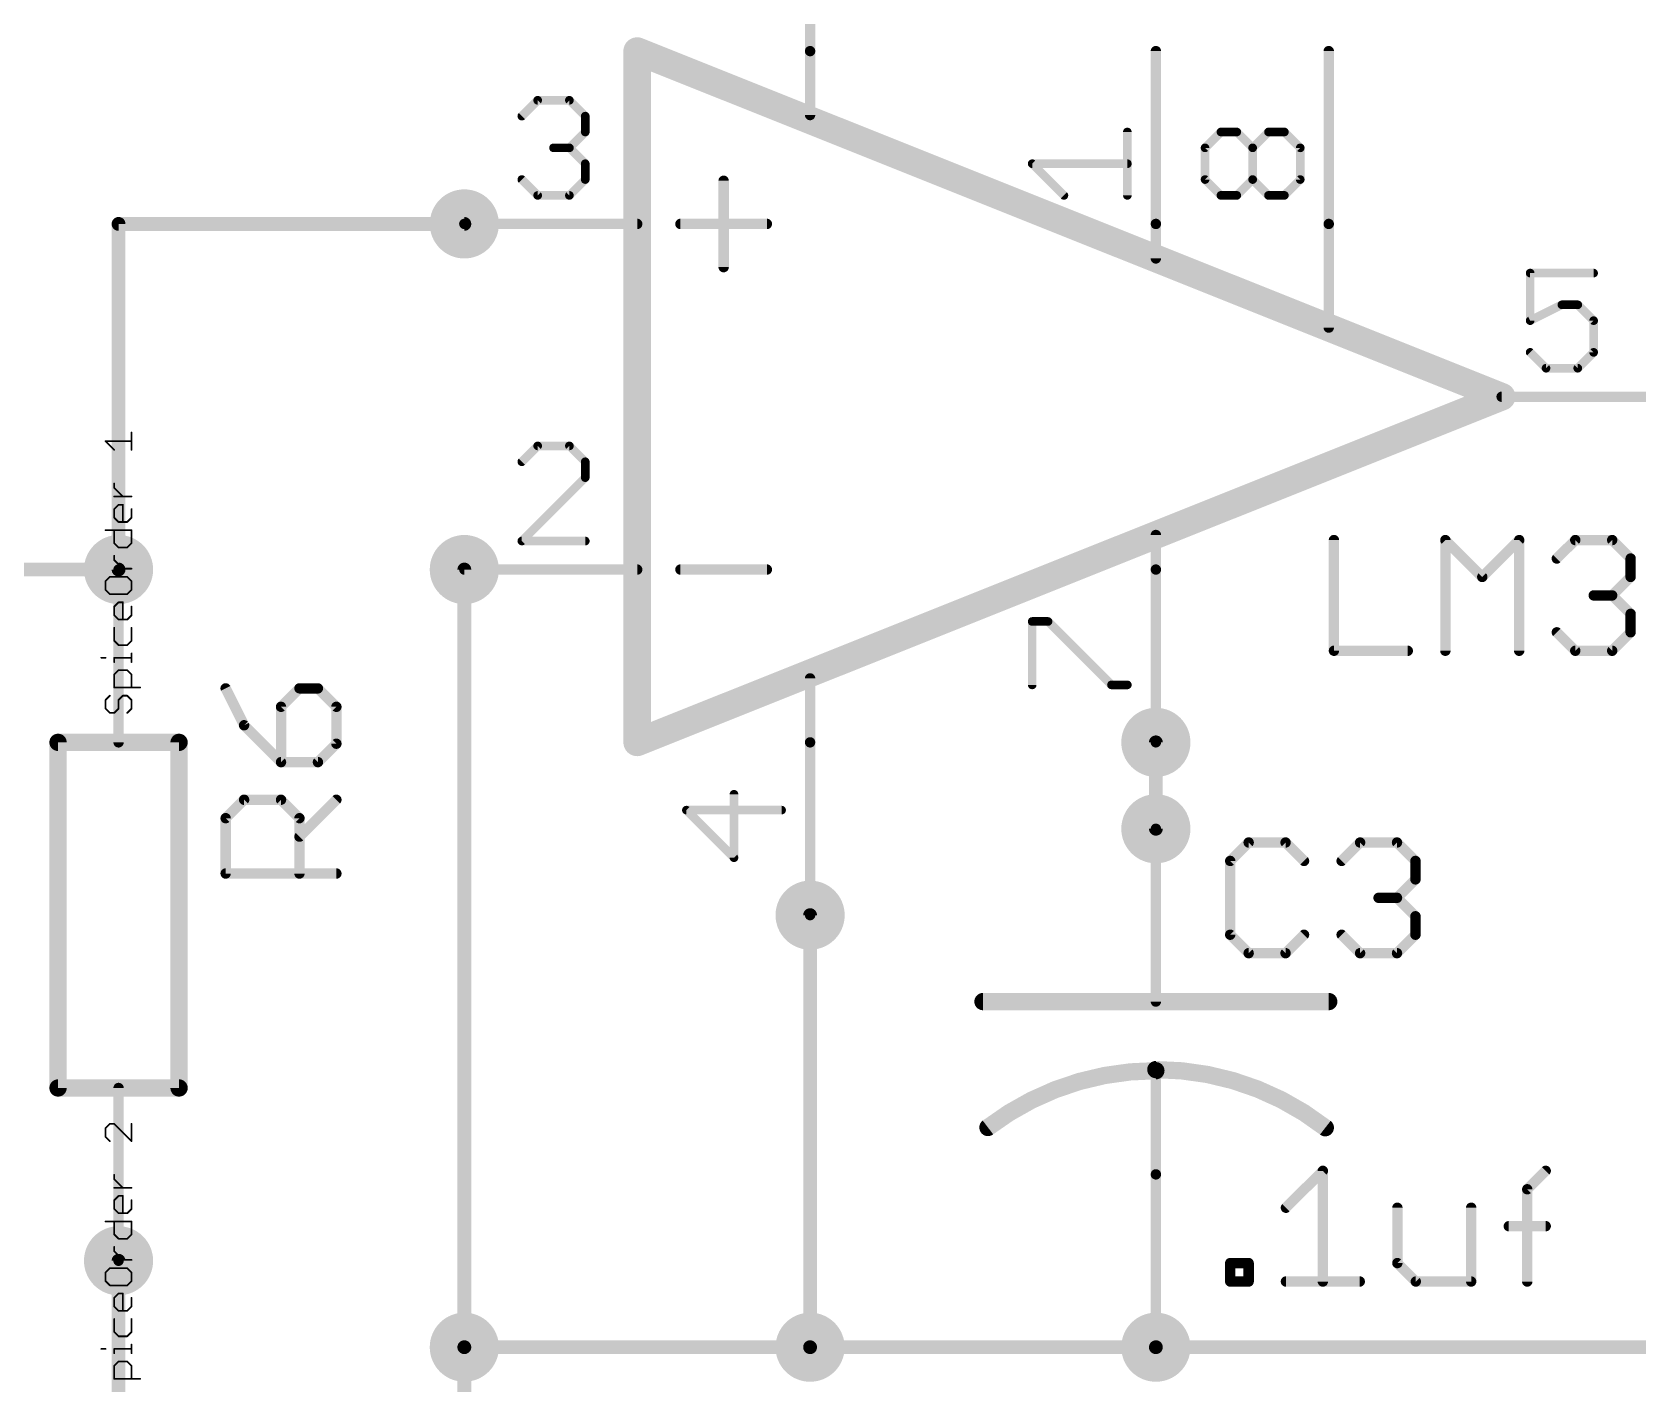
# Model space of a CAD drawing. Extents: x -22 to 205, y 41 to 107.
# Drawn here: x 151.13 to 174.72, y 51.53 to 71.4 of the extents above; entities that cross this region are included whole.
import ezdxf

# ---------------------------------------------------------------- set-up
doc = ezdxf.new("R2010")
doc.units = 0
for name, color, linetype in [('91', 94, 'CONTINUOUS'), ('94', 14, 'CONTINUOUS'), ('95', 251, 'CONTINUOUS'), ('96', 251, 'CONTINUOUS'), ('99', 214, 'CONTINUOUS')]:
    doc.layers.add(name, color=color, linetype=linetype)

msp = doc.modelspace()

# ---------------------------------------------------------------- linework, layer by layer
at = {"layer": '91'}
for points, const_width in [([(157.48, 68.326, 1), (157.48, 68.834, 1), (157.48, 68.326)], 0.508), ([(152.4508, 68.58, 1), (152.3492, 68.58)], 0.1016), ([(152.4, 68.6308, 1), (152.4, 68.5292)], 0.1016), ([(157.48, 68.5292, 1), (157.48, 68.6308)], 0.1016), ([(152.4, 63.246, 1), (152.4, 63.754, 1), (152.4, 63.246)], 0.508), ([(157.48, 63.246, 1), (157.48, 63.754, 1), (157.48, 63.246)], 0.508), ([(152.3492, 63.5, 1), (152.4508, 63.5)], 0.1016), ([(152.4, 63.4492, 1), (152.4, 63.5508)], 0.1016), ([(157.5308, 63.5, 1), (157.4292, 63.5)], 0.1016), ([(167.64, 60.706, 1), (167.64, 61.214, 1), (167.64, 60.706)], 0.508), ([(167.6908, 60.96, 1), (167.5892, 60.96)], 0.1016), ([(167.64, 59.436, 1), (167.64, 59.944, 1), (167.64, 59.436)], 0.508), ([(167.5892, 59.69, 1), (167.6908, 59.69)], 0.1016), ([(162.56, 58.166, 1), (162.56, 58.674, 1), (162.56, 58.166)], 0.508), ([(162.6108, 58.42, 1), (162.5092, 58.42)], 0.1016), ([(152.4, 53.086, 1), (152.4, 53.594, 1), (152.4, 53.086)], 0.508), ([(152.4508, 53.34, 1), (152.3492, 53.34)], 0.1016), ([(157.48, 51.816, 1), (157.48, 52.324, 1), (157.48, 51.816)], 0.508), ([(162.56, 51.816, 1), (162.56, 52.324, 1), (162.56, 51.816)], 0.508), ([(167.64, 51.816, 1), (167.64, 52.324, 1), (167.64, 51.816)], 0.508), ([(157.48, 52.1208, 1), (157.48, 52.0192)], 0.1016), ([(157.5308, 52.07, 1), (157.4292, 52.07)], 0.1016), ([(162.56, 52.1208, 1), (162.56, 52.0192)], 0.1016), ([(162.56, 52.0192, 1), (162.56, 52.1208)], 0.1016), ([(167.64, 52.1208, 1), (167.64, 52.0192)], 0.1016), ([(167.64, 52.0192, 1), (167.64, 52.1208)], 0.1016), ([(157.4292, 52.07, 1), (157.5308, 52.07)], 0.1016), ([(162.5092, 52.07, 1), (162.6108, 52.07)], 0.1016)]:
    msp.add_lwpolyline(points, format="xyb", dxfattribs=dict(at, const_width=const_width))
at = {"layer": '91', "const_width": 0.2032}
for points in [[(152.4, 63.5), (152.4, 68.58)], [(152.4, 68.58), (157.48, 68.58)], [(147.32, 63.5), (152.4, 63.5)], [(157.48, 63.5), (157.48, 52.07)], [(167.64, 59.69), (167.64, 60.96)], [(162.56, 58.42), (162.56, 52.07)], [(152.4, 53.34), (152.4, 41.91)], [(162.56, 52.07), (157.48, 52.07)], [(157.48, 52.07), (157.48, 41.91)], [(167.64, 52.07), (162.56, 52.07)], [(167.64, 52.07), (182.88, 52.07)]]:
    msp.add_lwpolyline(points, dxfattribs=at)
at = {"layer": '94'}
for points, const_width in [([(162.56, 73.66), (162.56, 71.12)], 0.1524), ([(160.02, 71.12), (160.02, 60.96)], 0.4064), ([(167.64, 68.072), (160.02, 71.12)], 0.4064), ([(162.56, 71.12), (162.56, 70.1802)], 0.1524), ([(167.64, 71.12), (167.64, 68.58)], 0.1524), ([(170.18, 71.12), (170.18, 68.58)], 0.1524), ([(161.29, 69.215), (161.29, 67.945)], 0.1524), ([(157.48, 68.58), (160.02, 68.58)], 0.1524), ([(160.655, 68.58), (161.925, 68.58)], 0.1524), ([(167.64, 68.58), (167.64, 68.072)], 0.1524), ([(170.18, 68.58), (170.18, 67.056)], 0.1524), ([(170.18, 67.056), (167.64, 68.072)], 0.4064), ([(172.72, 66.04), (170.18, 67.056)], 0.4064), ([(167.64, 64.008), (172.72, 66.04)], 0.4064), ([(175.26, 66.04), (172.72, 66.04)], 0.1524), ([(160.02, 60.96), (167.64, 64.008)], 0.4064), ([(167.64, 63.5), (167.64, 64.008)], 0.1524), ([(152.4, 63.5), (152.4, 60.96)], 0.1524), ([(157.48, 63.5), (160.02, 63.5)], 0.1524), ([(160.655, 63.5), (161.925, 63.5)], 0.1524), ([(167.64, 60.96), (167.64, 63.5)], 0.1524), ([(162.56, 61.8998), (162.56, 60.96)], 0.1524), ([(151.511, 60.96), (151.511, 55.88)], 0.254), ([(151.511, 60.96), (153.289, 60.96)], 0.254), ([(153.289, 55.88), (153.289, 60.96)], 0.254), ([(162.56, 58.42), (162.56, 60.96)], 0.1524), ([(167.64, 59.69), (167.64, 57.15)], 0.1524), ([(165.1, 57.15), (170.18, 57.15)], 0.254), ([(167.64, 56.134), (167.64, 54.61)], 0.1524), ([(151.511, 55.88), (153.289, 55.88)], 0.254), ([(152.4, 53.34), (152.4, 55.88)], 0.1524), ([(167.64, 52.07), (167.64, 54.61)], 0.1524)]:
    msp.add_lwpolyline(points, dxfattribs=dict(at, const_width=const_width))
for points, const_width in [([(160.1216, 71.12, 1), (159.9184, 71.12)], 0.2032), ([(160.0577, 71.2143, 1), (159.9823, 71.0257)], 0.2032), ([(162.5981, 71.12, 1), (162.5219, 71.12)], 0.0762), ([(162.5219, 71.12, 1), (162.5981, 71.12)], 0.0762), ([(167.6781, 71.12, 1), (167.6019, 71.12)], 0.0762), ([(170.2181, 71.12, 1), (170.1419, 71.12)], 0.0762), ([(162.5219, 70.1802, 1), (162.5981, 70.1802)], 0.0762), ([(161.3281, 69.215, 1), (161.2519, 69.215)], 0.0762), ([(157.48, 68.6181, 1), (157.48, 68.5419)], 0.0762), ([(160.02, 68.5419, 1), (160.02, 68.6181)], 0.0762), ([(160.655, 68.6181, 1), (160.655, 68.5419)], 0.0762), ([(161.925, 68.5419, 1), (161.925, 68.6181)], 0.0762), ([(167.6781, 68.58, 1), (167.6019, 68.58)], 0.0762), ([(170.2181, 68.58, 1), (170.1419, 68.58)], 0.0762), ([(167.6019, 68.58, 1), (167.6781, 68.58)], 0.0762), ([(170.1419, 68.58, 1), (170.2181, 68.58)], 0.0762), ([(167.6777, 68.1663, 1), (167.6023, 67.9777)], 0.2032), ([(167.6023, 67.9777, 1), (167.6777, 68.1663)], 0.2032), ([(161.2519, 67.945, 1), (161.3281, 67.945)], 0.0762), ([(167.6019, 68.072, 1), (167.6781, 68.072)], 0.0762), ([(170.2177, 67.1503, 1), (170.1423, 66.9617)], 0.2032), ([(170.1423, 66.9617, 1), (170.2177, 67.1503)], 0.2032), ([(170.1419, 67.056, 1), (170.2181, 67.056)], 0.0762), ([(172.7577, 65.9457, 1), (172.6823, 66.1343)], 0.2032), ([(172.6823, 65.9457, 1), (172.7577, 66.1343)], 0.2032), ([(172.72, 66.0781, 1), (172.72, 66.0019)], 0.0762), ([(167.6023, 64.1023, 1), (167.6777, 63.9137)], 0.2032), ([(167.6777, 63.9137, 1), (167.6023, 64.1023)], 0.2032), ([(167.6781, 64.008, 1), (167.6019, 64.008)], 0.0762), ([(152.4381, 63.5, 1), (152.3619, 63.5)], 0.0762), ([(157.48, 63.5381, 1), (157.48, 63.4619)], 0.0762), ([(160.02, 63.4619, 1), (160.02, 63.5381)], 0.0762), ([(160.655, 63.5381, 1), (160.655, 63.4619)], 0.0762), ([(161.925, 63.4619, 1), (161.925, 63.5381)], 0.0762), ([(167.6781, 63.5, 1), (167.6019, 63.5)], 0.0762), ([(167.6019, 63.5, 1), (167.6781, 63.5)], 0.0762), ([(162.5981, 61.8998, 1), (162.5219, 61.8998)], 0.0762), ([(159.9823, 61.0543, 1), (160.0577, 60.8657)], 0.2032), ([(151.5745, 60.96, 1), (151.4475, 60.96)], 0.127), ([(151.511, 61.0235, 1), (151.511, 60.8965)], 0.127), ([(152.3619, 60.96, 1), (152.4381, 60.96)], 0.0762), ([(153.3525, 60.96, 1), (153.2255, 60.96)], 0.127), ([(153.289, 60.8965, 1), (153.289, 61.0235)], 0.127), ([(159.9184, 60.96, 1), (160.1216, 60.96)], 0.2032), ([(162.5981, 60.96, 1), (162.5219, 60.96)], 0.0762), ([(162.5219, 60.96, 1), (162.5981, 60.96)], 0.0762), ([(167.6019, 60.96, 1), (167.6781, 60.96)], 0.0762), ([(167.6781, 59.69, 1), (167.6019, 59.69)], 0.0762), ([(162.5219, 58.42, 1), (162.5981, 58.42)], 0.0762), ([(165.1, 57.2135, 1), (165.1, 57.0865)], 0.127), ([(167.6019, 57.15, 1), (167.6781, 57.15)], 0.0762), ([(170.18, 57.0865, 1), (170.18, 57.2135)], 0.127), ([(167.64, 56.1339, 0.1645), (165.1732, 55.2996)], 0.254), ([(170.1292, 55.2958, 0.1668), (167.64, 56.15)], 0.254), ([(167.64, 56.2135, 1), (167.64, 56.0865)], 0.127), ([(167.6781, 56.134, 1), (167.6019, 56.134)], 0.0762), ([(167.64, 56.0704, 1), (167.64, 56.1974)], 0.127), ([(151.511, 55.9435, 1), (151.511, 55.8165)], 0.127), ([(151.4475, 55.88, 1), (151.5745, 55.88)], 0.127), ([(152.4381, 55.88, 1), (152.3619, 55.88)], 0.0762), ([(153.2255, 55.88, 1), (153.3525, 55.88)], 0.127), ([(153.289, 55.8165, 1), (153.289, 55.9435)], 0.127), ([(165.1347, 55.3501, 1), (165.2117, 55.2491)], 0.127), ([(170.0902, 55.2457, 1), (170.1682, 55.3459)], 0.127), ([(167.6781, 54.61, 1), (167.6019, 54.61)], 0.0762), ([(167.6019, 54.61, 1), (167.6781, 54.61)], 0.0762), ([(152.3619, 53.34, 1), (152.4381, 53.34)], 0.0762), ([(167.6019, 52.07, 1), (167.6781, 52.07)], 0.0762)]:
    msp.add_lwpolyline(points, format="xyb", dxfattribs=dict(at, const_width=const_width))
at = {"layer": '95'}
for points, const_width in [([(158.3246, 70.1643), (158.5577, 70.3973)], 0.127), ([(158.5577, 70.3973), (159.0237, 70.3973)], 0.127), ([(159.0237, 70.3973), (159.2568, 70.1643)], 0.127), ([(159.2568, 70.1643), (159.2568, 69.9312)], 0.127), ([(159.2568, 69.9312), (159.0237, 69.6982)], 0.127), ([(167.2209, 68.9991), (167.2209, 69.9312)], 0.127), ([(168.3627, 69.6982), (168.5957, 69.9312)], 0.127), ([(168.5957, 69.9312), (168.8288, 69.9312)], 0.127), ([(168.8288, 69.9312), (169.0618, 69.6982)], 0.127), ([(169.0618, 69.6982), (169.2948, 69.9312)], 0.127), ([(169.2948, 69.9312), (169.5279, 69.9312)], 0.127), ([(169.5279, 69.9312), (169.7609, 69.6982)], 0.127), ([(159.0237, 69.6982), (158.7907, 69.6982)], 0.127), ([(159.0237, 69.6982), (159.2568, 69.4652)], 0.127), ([(168.3627, 69.2321), (168.3627, 69.6982)], 0.127), ([(169.0618, 69.2321), (169.0618, 69.6982)], 0.127), ([(169.7609, 69.6982), (169.7609, 69.2321)], 0.127), ([(159.2568, 69.4652), (159.2568, 69.2321)], 0.127), ([(166.2888, 68.9991), (165.8227, 69.4652)], 0.127), ([(165.8227, 69.4652), (167.2209, 69.4652)], 0.127), ([(158.5577, 68.9991), (158.3246, 69.2321)], 0.127), ([(159.2568, 69.2321), (159.0237, 68.9991)], 0.127), ([(168.5957, 68.9991), (168.3627, 69.2321)], 0.127), ([(169.0618, 69.2321), (168.8288, 68.9991)], 0.127), ([(169.2948, 68.9991), (169.0618, 69.2321)], 0.127), ([(169.7609, 69.2321), (169.5279, 68.9991)], 0.127), ([(159.0237, 68.9991), (158.5577, 68.9991)], 0.127), ([(168.8288, 68.9991), (168.5957, 68.9991)], 0.127), ([(169.5279, 68.9991), (169.2948, 68.9991)], 0.127), ([(174.0712, 67.8573), (173.1391, 67.8573)], 0.127), ([(173.1391, 67.8573), (173.1391, 67.1582)], 0.127), ([(173.1391, 67.1582), (173.6052, 67.3912)], 0.127), ([(173.6052, 67.3912), (173.8382, 67.3912)], 0.127), ([(173.8382, 67.3912), (174.0712, 67.1582)], 0.127), ([(174.0712, 67.1582), (174.0712, 66.6921)], 0.127), ([(173.3721, 66.4591), (173.1391, 66.6921)], 0.127), ([(174.0712, 66.6921), (173.8382, 66.4591)], 0.127), ([(173.8382, 66.4591), (173.3721, 66.4591)], 0.127), ([(158.5577, 65.3173), (158.3246, 65.0843)], 0.127), ([(159.0237, 65.3173), (158.5577, 65.3173)], 0.127), ([(159.2568, 65.0843), (159.0237, 65.3173)], 0.127), ([(159.2568, 64.8512), (159.2568, 65.0843)], 0.127), ([(158.3246, 63.9191), (159.2568, 64.8512)], 0.127), ([(159.2568, 63.9191), (158.3246, 63.9191)], 0.127), ([(165.8227, 61.8046), (165.8227, 62.7368)], 0.127), ([(165.8227, 62.7368), (166.0557, 62.7368)], 0.127), ([(166.0557, 62.7368), (166.9879, 61.8046)], 0.127), ([(153.9734, 61.7537), (154.2446, 61.2114)], 0.1524), ([(155.0581, 61.7537), (154.7869, 61.4825)], 0.1524), ([(155.3292, 61.7537), (155.0581, 61.7537)], 0.1524), ([(155.6004, 61.4825), (155.3292, 61.7537)], 0.1524), ([(166.9879, 61.8046), (167.2209, 61.8046)], 0.127), ([(154.7869, 61.4825), (154.7869, 60.669)], 0.1524), ([(155.6004, 60.9402), (155.6004, 61.4825)], 0.1524), ([(154.2446, 61.2114), (154.7869, 60.669)], 0.1524), ([(155.3292, 60.669), (155.6004, 60.9402)], 0.1524), ([(154.7869, 60.669), (155.3292, 60.669)], 0.1524), ([(153.9734, 59.8454), (154.2446, 60.1165)], 0.1524), ([(154.2446, 60.1165), (154.7869, 60.1165)], 0.1524), ([(154.7869, 60.1165), (155.0581, 59.8454)], 0.1524), ([(155.0581, 59.5742), (155.6004, 60.1165)], 0.1524), ([(161.4418, 59.2646), (161.4418, 60.1968)], 0.127), ([(162.1409, 59.9637), (160.7427, 59.9637)], 0.127), ([(160.7427, 59.9637), (161.4418, 59.2646)], 0.127), ([(153.9734, 59.0319), (153.9734, 59.8454)], 0.1524), ([(155.0581, 59.8454), (155.0581, 59.0319)], 0.1524), ([(169.0034, 59.4882), (168.7322, 59.217)], 0.1524), ([(169.5457, 59.4882), (169.0034, 59.4882)], 0.1524), ([(169.8169, 59.217), (169.5457, 59.4882)], 0.1524), ([(170.3694, 59.217), (170.6405, 59.4882)], 0.1524), ([(170.6405, 59.4882), (171.1829, 59.4882)], 0.1524), ([(171.1829, 59.4882), (171.454, 59.217)], 0.1524), ([(168.7322, 59.217), (168.7322, 58.1324)], 0.1524), ([(171.454, 59.217), (171.454, 58.9459)], 0.1524), ([(155.6004, 59.0319), (153.9734, 59.0319)], 0.1524), ([(171.454, 58.9459), (171.1829, 58.6747)], 0.1524), ([(171.1829, 58.6747), (170.9117, 58.6747)], 0.1524), ([(171.1829, 58.6747), (171.454, 58.4035)], 0.1524), ([(171.454, 58.4035), (171.454, 58.1324)], 0.1524), ([(168.7322, 58.1324), (169.0034, 57.8612)], 0.1524), ([(169.5457, 57.8612), (169.8169, 58.1324)], 0.1524), ([(170.6405, 57.8612), (170.3694, 58.1324)], 0.1524), ([(171.454, 58.1324), (171.1829, 57.8612)], 0.1524), ([(169.0034, 57.8612), (169.5457, 57.8612)], 0.1524), ([(171.1829, 57.8612), (170.6405, 57.8612)], 0.1524)]:
    msp.add_lwpolyline(points, dxfattribs=dict(at, const_width=const_width))
for points, const_width in [([(158.5577, 70.429, 1), (158.5577, 70.3655)], 0.0635), ([(158.5801, 70.3748, 1), (158.5352, 70.4197)], 0.0635), ([(159.0462, 70.4197, 1), (159.0013, 70.3748)], 0.0635), ([(159.0237, 70.3655, 1), (159.0237, 70.429)], 0.0635), ([(158.3022, 70.1867, 1), (158.3471, 70.1418)], 0.0635), ([(159.2885, 70.1643, 1), (159.225, 70.1643)], 0.0635), ([(159.2343, 70.1418, 1), (159.2792, 70.1867)], 0.0635), ([(159.225, 69.9312, 1), (159.2885, 69.9312)], 0.0635), ([(159.2792, 69.9088, 1), (159.2343, 69.9537)], 0.0635), ([(167.2526, 69.9312, 1), (167.1892, 69.9312)], 0.0635), ([(168.5957, 69.963, 1), (168.5957, 69.8995)], 0.0635), ([(168.6182, 69.9088, 1), (168.5733, 69.9537)], 0.0635), ([(168.8512, 69.9537, 1), (168.8063, 69.9088)], 0.0635), ([(168.8288, 69.8995, 1), (168.8288, 69.963)], 0.0635), ([(169.2948, 69.963, 1), (169.2948, 69.8995)], 0.0635), ([(169.3173, 69.9088, 1), (169.2724, 69.9537)], 0.0635), ([(169.5503, 69.9537, 1), (169.5054, 69.9088)], 0.0635), ([(169.5279, 69.8995, 1), (169.5279, 69.963)], 0.0635), ([(158.7907, 69.7299, 1), (158.7907, 69.6664)], 0.0635), ([(159.0462, 69.7206, 1), (159.0013, 69.6757)], 0.0635), ([(159.0013, 69.7206, 1), (159.0462, 69.6757)], 0.0635), ([(159.0237, 69.6664, 1), (159.0237, 69.7299)], 0.0635), ([(168.3945, 69.6982, 1), (168.331, 69.6982)], 0.0635), ([(168.3403, 69.7206, 1), (168.3852, 69.6757)], 0.0635), ([(169.0936, 69.6982, 1), (169.0301, 69.6982)], 0.0635), ([(169.0394, 69.7206, 1), (169.0843, 69.6757)], 0.0635), ([(169.0394, 69.6757, 1), (169.0843, 69.7206)], 0.0635), ([(169.7927, 69.6982, 1), (169.7292, 69.6982)], 0.0635), ([(169.7384, 69.6757, 1), (169.7834, 69.7206)], 0.0635), ([(159.2885, 69.4652, 1), (159.225, 69.4652)], 0.0635), ([(159.2343, 69.4427, 1), (159.2792, 69.4876)], 0.0635), ([(165.8227, 69.4969, 1), (165.8227, 69.4334)], 0.0635), ([(165.8452, 69.4876, 1), (165.8003, 69.4427)], 0.0635), ([(167.2209, 69.4334, 1), (167.2209, 69.4969)], 0.0635), ([(158.3471, 69.2546, 1), (158.3022, 69.2097)], 0.0635), ([(159.225, 69.2321, 1), (159.2885, 69.2321)], 0.0635), ([(159.2792, 69.2097, 1), (159.2343, 69.2546)], 0.0635), ([(168.3852, 69.2546, 1), (168.3403, 69.2097)], 0.0635), ([(168.331, 69.2321, 1), (168.3945, 69.2321)], 0.0635), ([(169.0843, 69.2546, 1), (169.0394, 69.2097)], 0.0635), ([(169.0301, 69.2321, 1), (169.0936, 69.2321)], 0.0635), ([(169.0843, 69.2097, 1), (169.0394, 69.2546)], 0.0635), ([(169.7292, 69.2321, 1), (169.7927, 69.2321)], 0.0635), ([(169.7834, 69.2097, 1), (169.7384, 69.2546)], 0.0635), ([(158.5577, 69.0309, 1), (158.5577, 68.9673)], 0.0635), ([(158.5352, 68.9766, 1), (158.5801, 69.0216)], 0.0635), ([(159.0013, 69.0216, 1), (159.0462, 68.9766)], 0.0635), ([(159.0237, 68.9673, 1), (159.0237, 69.0309)], 0.0635), ([(166.2663, 68.9766, 1), (166.3112, 69.0216)], 0.0635), ([(167.1892, 68.9991, 1), (167.2526, 68.9991)], 0.0635), ([(168.5957, 69.0309, 1), (168.5957, 68.9673)], 0.0635), ([(168.5733, 68.9766, 1), (168.6182, 69.0216)], 0.0635), ([(168.8063, 69.0216, 1), (168.8512, 68.9766)], 0.0635), ([(168.8288, 68.9673, 1), (168.8288, 69.0309)], 0.0635), ([(169.2948, 69.0309, 1), (169.2948, 68.9673)], 0.0635), ([(169.2724, 68.9766, 1), (169.3173, 69.0216)], 0.0635), ([(169.5054, 69.0216, 1), (169.5503, 68.9766)], 0.0635), ([(169.5279, 68.9673, 1), (169.5279, 69.0309)], 0.0635), ([(173.1391, 67.889, 1), (173.1391, 67.8255)], 0.0635), ([(173.1709, 67.8573, 1), (173.1074, 67.8573)], 0.0635), ([(174.0712, 67.8255, 1), (174.0712, 67.889)], 0.0635), ([(173.6052, 67.423, 1), (173.6052, 67.3595)], 0.0635), ([(173.6194, 67.3628, 1), (173.591, 67.4196)], 0.0635), ([(173.8606, 67.4137, 1), (173.8157, 67.3688)], 0.0635), ([(173.8382, 67.3595, 1), (173.8382, 67.423)], 0.0635), ([(173.1249, 67.1866, 1), (173.1533, 67.1298)], 0.0635), ([(173.1074, 67.1582, 1), (173.1709, 67.1582)], 0.0635), ([(174.103, 67.1582, 1), (174.0395, 67.1582)], 0.0635), ([(174.0488, 67.1357, 1), (174.0937, 67.1806)], 0.0635), ([(173.1616, 66.7146, 1), (173.1166, 66.6697)], 0.0635), ([(174.0395, 66.6921, 1), (174.103, 66.6921)], 0.0635), ([(174.0937, 66.6697, 1), (174.0488, 66.7146)], 0.0635), ([(173.3721, 66.4909, 1), (173.3721, 66.4274)], 0.0635), ([(173.3497, 66.4366, 1), (173.3946, 66.4816)], 0.0635), ([(173.8157, 66.4816, 1), (173.8606, 66.4366)], 0.0635), ([(173.8382, 66.4274, 1), (173.8382, 66.4909)], 0.0635), ([(158.5577, 65.349, 1), (158.5577, 65.2855)], 0.0635), ([(158.5801, 65.2948, 1), (158.5352, 65.3397)], 0.0635), ([(159.0462, 65.3397, 1), (159.0013, 65.2948)], 0.0635), ([(159.0237, 65.2855, 1), (159.0237, 65.349)], 0.0635), ([(158.3022, 65.1067, 1), (158.3471, 65.0618)], 0.0635), ([(159.2885, 65.0843, 1), (159.225, 65.0843)], 0.0635), ([(159.2343, 65.0618, 1), (159.2792, 65.1067)], 0.0635), ([(159.225, 64.8512, 1), (159.2885, 64.8512)], 0.0635), ([(159.2792, 64.8288, 1), (159.2343, 64.8737)], 0.0635), ([(158.3246, 63.9509, 1), (158.3246, 63.8873)], 0.0635), ([(158.3022, 63.9416, 1), (158.3471, 63.8966)], 0.0635), ([(159.2568, 63.8873, 1), (159.2568, 63.9509)], 0.0635), ([(165.8227, 62.7685, 1), (165.8227, 62.705)], 0.0635), ([(165.8545, 62.7368, 1), (165.791, 62.7368)], 0.0635), ([(166.0782, 62.7592, 1), (166.0333, 62.7143)], 0.0635), ([(166.0557, 62.705, 1), (166.0557, 62.7685)], 0.0635), ([(154.0075, 61.7707, 1), (153.9393, 61.7367)], 0.0762), ([(155.0581, 61.7918, 1), (155.0581, 61.7156)], 0.0762), ([(155.085, 61.7268, 1), (155.0311, 61.7806)], 0.0762), ([(155.3562, 61.7806, 1), (155.3023, 61.7268)], 0.0762), ([(155.3292, 61.7156, 1), (155.3292, 61.7918)], 0.0762), ([(165.791, 61.8046, 1), (165.8545, 61.8046)], 0.0635), ([(166.9879, 61.8364, 1), (166.9879, 61.7729)], 0.0635), ([(166.9654, 61.7822, 1), (167.0103, 61.8271)], 0.0635), ([(167.2209, 61.7729, 1), (167.2209, 61.8364)], 0.0635), ([(154.825, 61.4825, 1), (154.7488, 61.4825)], 0.0762), ([(154.76, 61.5095, 1), (154.8138, 61.4556)], 0.0762), ([(155.6385, 61.4825, 1), (155.5623, 61.4825)], 0.0762), ([(155.5735, 61.4556, 1), (155.6273, 61.5095)], 0.0762), ([(154.2715, 61.2383, 1), (154.2176, 61.1844)], 0.0762), ([(154.2105, 61.1943, 1), (154.2787, 61.2284)], 0.0762), ([(155.5623, 60.9402, 1), (155.6385, 60.9402)], 0.0762), ([(155.6273, 60.9133, 1), (155.5735, 60.9671)], 0.0762), ([(154.7869, 60.7071, 1), (154.7869, 60.6309)], 0.0762), ([(154.7488, 60.669, 1), (154.825, 60.669)], 0.0762), ([(154.76, 60.6421, 1), (154.8138, 60.696)], 0.0762), ([(155.3023, 60.696, 1), (155.3562, 60.6421)], 0.0762), ([(155.3292, 60.6309, 1), (155.3292, 60.7071)], 0.0762), ([(154.2446, 60.1546, 1), (154.2446, 60.0784)], 0.0762), ([(154.2715, 60.0896, 1), (154.2176, 60.1435)], 0.0762), ([(154.8138, 60.1435, 1), (154.76, 60.0896)], 0.0762), ([(154.7869, 60.0784, 1), (154.7869, 60.1546)], 0.0762), ([(155.6273, 60.0896, 1), (155.5735, 60.1435)], 0.0762), ([(161.4736, 60.1968, 1), (161.4101, 60.1968)], 0.0635), ([(160.7427, 59.9955, 1), (160.7427, 59.932)], 0.0635), ([(160.7652, 59.9862, 1), (160.7203, 59.9413)], 0.0635), ([(162.1409, 59.932, 1), (162.1409, 59.9955)], 0.0635), ([(154.0115, 59.8454, 1), (153.9353, 59.8454)], 0.0762), ([(153.9465, 59.8723, 1), (154.0004, 59.8184)], 0.0762), ([(155.0962, 59.8454, 1), (155.02, 59.8454)], 0.0762), ([(155.0311, 59.8184, 1), (155.085, 59.8723)], 0.0762), ([(155.0311, 59.6012, 1), (155.085, 59.5473)], 0.0762), ([(169.0034, 59.5263, 1), (169.0034, 59.4501)], 0.0762), ([(169.0303, 59.4612, 1), (168.9764, 59.5151)], 0.0762), ([(169.5726, 59.5151, 1), (169.5188, 59.4612)], 0.0762), ([(169.5457, 59.4501, 1), (169.5457, 59.5263)], 0.0762), ([(170.6405, 59.5263, 1), (170.6405, 59.4501)], 0.0762), ([(170.6675, 59.4612, 1), (170.6136, 59.5151)], 0.0762), ([(171.2098, 59.5151, 1), (171.1559, 59.4612)], 0.0762), ([(171.1829, 59.4501, 1), (171.1829, 59.5263)], 0.0762), ([(161.4101, 59.2646, 1), (161.4736, 59.2646)], 0.0635), ([(161.4194, 59.2422, 1), (161.4643, 59.2871)], 0.0635), ([(168.7703, 59.217, 1), (168.6941, 59.217)], 0.0762), ([(168.7053, 59.244, 1), (168.7591, 59.1901)], 0.0762), ([(169.7899, 59.1901, 1), (169.8438, 59.244)], 0.0762), ([(170.3424, 59.244, 1), (170.3963, 59.1901)], 0.0762), ([(171.4921, 59.217, 1), (171.4159, 59.217)], 0.0762), ([(171.4271, 59.1901, 1), (171.481, 59.244)], 0.0762), ([(153.9734, 59.07, 1), (153.9734, 58.9938)], 0.0762), ([(153.9353, 59.0319, 1), (154.0115, 59.0319)], 0.0762), ([(155.02, 59.0319, 1), (155.0962, 59.0319)], 0.0762), ([(155.6004, 58.9938, 1), (155.6004, 59.07)], 0.0762), ([(171.4159, 58.9459, 1), (171.4921, 58.9459)], 0.0762), ([(171.481, 58.9189, 1), (171.4271, 58.9728)], 0.0762), ([(170.9117, 58.7128, 1), (170.9117, 58.6366)], 0.0762), ([(171.2098, 58.7016, 1), (171.1559, 58.6478)], 0.0762), ([(171.1829, 58.6366, 1), (171.1829, 58.7128)], 0.0762), ([(171.1559, 58.7016, 1), (171.2098, 58.6478)], 0.0762), ([(171.4921, 58.4035, 1), (171.4159, 58.4035)], 0.0762), ([(171.4271, 58.3766, 1), (171.481, 58.4305)], 0.0762), ([(168.7591, 58.1593, 1), (168.7053, 58.1054)], 0.0762), ([(168.6941, 58.1324, 1), (168.7703, 58.1324)], 0.0762), ([(169.8438, 58.1054, 1), (169.7899, 58.1593)], 0.0762), ([(170.3963, 58.1593, 1), (170.3424, 58.1054)], 0.0762), ([(171.4159, 58.1324, 1), (171.4921, 58.1324)], 0.0762), ([(171.481, 58.1054, 1), (171.4271, 58.1593)], 0.0762), ([(169.0034, 57.8993, 1), (169.0034, 57.8231)], 0.0762), ([(168.9764, 57.8343, 1), (169.0303, 57.8881)], 0.0762), ([(169.5188, 57.8881, 1), (169.5726, 57.8343)], 0.0762), ([(169.5457, 57.8231, 1), (169.5457, 57.8993)], 0.0762), ([(170.6405, 57.8993, 1), (170.6405, 57.8231)], 0.0762), ([(170.6136, 57.8343, 1), (170.6675, 57.8881)], 0.0762), ([(171.1559, 57.8881, 1), (171.2098, 57.8343)], 0.0762), ([(171.1829, 57.8231, 1), (171.1829, 57.8993)], 0.0762)]:
    msp.add_lwpolyline(points, format="xyb", dxfattribs=dict(at, const_width=const_width))
at = {"layer": '96', "const_width": 0.1524}
for points in [[(170.2562, 63.9332), (170.2562, 62.3062)], [(171.8934, 62.3062), (171.8934, 63.9332)], [(171.8934, 63.9332), (172.4357, 63.3909)], [(172.4357, 63.3909), (172.978, 63.9332)], [(172.978, 63.9332), (172.978, 62.3062)], [(173.5305, 63.662), (173.8017, 63.9332)], [(173.8017, 63.9332), (174.344, 63.9332)], [(174.344, 63.9332), (174.6152, 63.662)], [(174.6152, 63.662), (174.6152, 63.3909)], [(174.6152, 63.3909), (174.344, 63.1197)], [(174.344, 63.1197), (174.0728, 63.1197)], [(174.344, 63.1197), (174.6152, 62.8485)], [(174.6152, 62.8485), (174.6152, 62.5774)], [(173.8017, 62.3062), (173.5305, 62.5774)], [(174.6152, 62.5774), (174.344, 62.3062)], [(170.2562, 62.3062), (171.3409, 62.3062)], [(174.344, 62.3062), (173.8017, 62.3062)], [(169.5508, 54.1199), (170.0931, 54.6622)], [(170.0931, 54.6622), (170.0931, 53.0352)], [(173.0963, 54.391), (173.3674, 54.6622)], [(173.0963, 53.0352), (173.0963, 54.391)], [(171.1879, 54.1199), (171.1879, 53.3064)], [(172.2726, 53.0352), (172.2726, 54.1199)], [(172.8251, 53.8487), (173.3674, 53.8487)], [(168.7322, 53.0352), (168.7322, 53.3064)], [(168.7322, 53.3064), (169.0034, 53.3064)], [(169.0034, 53.3064), (169.0034, 53.0352)], [(171.1879, 53.3064), (171.4591, 53.0352)], [(169.0034, 53.0352), (168.7322, 53.0352)], [(169.5508, 53.0352), (170.6354, 53.0352)], [(171.4591, 53.0352), (172.2726, 53.0352)]]:
    msp.add_lwpolyline(points, dxfattribs=at)
at = {"layer": '96', "const_width": 0.0762}
for points in [[(170.2943, 63.9332, 1), (170.2181, 63.9332)], [(171.9203, 63.9601, 1), (171.8664, 63.9062)], [(171.9315, 63.9332, 1), (171.8553, 63.9332)], [(173.0161, 63.9332, 1), (172.9399, 63.9332)], [(173.005, 63.9062, 1), (172.9511, 63.9601)], [(173.8017, 63.9713, 1), (173.8017, 63.8951)], [(173.8286, 63.9062, 1), (173.7747, 63.9601)], [(174.3709, 63.9601, 1), (174.3171, 63.9062)], [(174.344, 63.8951, 1), (174.344, 63.9713)], [(173.5036, 63.689, 1), (173.5575, 63.6351)], [(174.6533, 63.662, 1), (174.5771, 63.662)], [(174.5882, 63.6351, 1), (174.6421, 63.689)], [(174.6421, 63.3639, 1), (174.5882, 63.4178)], [(172.4087, 63.4178, 1), (172.4626, 63.3639)], [(172.4087, 63.3639, 1), (172.4626, 63.4178)], [(174.5771, 63.3909, 1), (174.6533, 63.3909)], [(174.0728, 63.1578, 1), (174.0728, 63.0816)], [(174.3709, 63.1466, 1), (174.3171, 63.0928)], [(174.3171, 63.1466, 1), (174.3709, 63.0928)], [(174.344, 63.0816, 1), (174.344, 63.1578)], [(174.6533, 62.8485, 1), (174.5771, 62.8485)], [(174.5882, 62.8216, 1), (174.6421, 62.8755)], [(173.5575, 62.6043, 1), (173.5036, 62.5504)], [(174.5771, 62.5774, 1), (174.6533, 62.5774)], [(174.6421, 62.5504, 1), (174.5882, 62.6043)], [(170.2562, 62.3443, 1), (170.2562, 62.2681)], [(170.2181, 62.3062, 1), (170.2943, 62.3062)], [(171.3409, 62.2681, 1), (171.3409, 62.3443)], [(171.8553, 62.3062, 1), (171.9315, 62.3062)], [(172.9399, 62.3062, 1), (173.0161, 62.3062)], [(173.8017, 62.3443, 1), (173.8017, 62.2681)], [(173.7747, 62.2793, 1), (173.8286, 62.3331)], [(174.3171, 62.3331, 1), (174.3709, 62.2793)], [(174.344, 62.2681, 1), (174.344, 62.3443)], [(170.1312, 54.6622, 1), (170.055, 54.6622)], [(170.12, 54.6352, 1), (170.0662, 54.6891)], [(173.3944, 54.6352, 1), (173.3405, 54.6891)], [(173.0693, 54.418, 1), (173.1232, 54.3641)], [(173.1344, 54.391, 1), (173.0582, 54.391)], [(169.5238, 54.1468, 1), (169.5777, 54.0929)], [(171.226, 54.1199, 1), (171.1498, 54.1199)], [(172.3107, 54.1199, 1), (172.2345, 54.1199)], [(172.8251, 53.8868, 1), (172.8251, 53.8106)], [(173.3674, 53.8106, 1), (173.3674, 53.8868)], [(168.7703, 53.3064, 1), (168.6941, 53.3064)], [(168.7322, 53.3445, 1), (168.7322, 53.2683)], [(169.0415, 53.3064, 1), (168.9653, 53.3064)], [(169.0034, 53.2683, 1), (169.0034, 53.3445)], [(171.2149, 53.3333, 1), (171.161, 53.2794)], [(171.1498, 53.3064, 1), (171.226, 53.3064)], [(168.7322, 53.0733, 1), (168.7322, 52.9971)], [(169.0034, 52.9971, 1), (169.0034, 53.0733)], [(169.5508, 53.0733, 1), (169.5508, 52.9971)], [(170.6354, 52.9971, 1), (170.6354, 53.0733)], [(171.4591, 53.0733, 1), (171.4591, 52.9971)], [(171.4322, 53.0083, 1), (171.486, 53.0621)], [(172.2726, 52.9971, 1), (172.2726, 53.0733)], [(168.6941, 53.0352, 1), (168.7703, 53.0352)], [(168.9653, 53.0352, 1), (169.0415, 53.0352)], [(170.055, 53.0352, 1), (170.1312, 53.0352)], [(172.2345, 53.0352, 1), (172.3107, 53.0352)], [(173.0582, 53.0352, 1), (173.1344, 53.0352)]]:
    msp.add_lwpolyline(points, format="xyb", dxfattribs=at)
at = {"layer": '99', "const_width": 0.0254}
for points in [[(152.3363, 65.259), (152.2092, 65.3861)], [(152.2092, 65.3861), (152.5905, 65.3861)], [(152.5905, 65.259), (152.5905, 65.5132)], [(152.3363, 64.7), (152.3363, 64.7636)], [(152.4634, 64.5729), (152.3363, 64.7)], [(152.5905, 64.5729), (152.3363, 64.5729)], [(152.3363, 64.3894), (152.3998, 64.453)], [(152.3998, 64.453), (152.4634, 64.453)], [(152.4634, 64.453), (152.4634, 64.1987)], [(152.3363, 64.2623), (152.3363, 64.3894)], [(152.3998, 64.1987), (152.3363, 64.2623)], [(152.5269, 64.1987), (152.3998, 64.1987)], [(152.5905, 64.2623), (152.5269, 64.1987)], [(152.5905, 64.3894), (152.5905, 64.2623)], [(152.2092, 64.0787), (152.5905, 64.0787)], [(152.3363, 63.8881), (152.3363, 64.0787)], [(152.5905, 64.0787), (152.5905, 63.8881)], [(152.3998, 63.8245), (152.3363, 63.8881)], [(152.3363, 63.6398), (152.3363, 63.7034)], [(152.5269, 63.8245), (152.3998, 63.8245)], [(152.5905, 63.8881), (152.5269, 63.8245)], [(152.4634, 63.5127), (152.3363, 63.6398)], [(152.5905, 63.5127), (152.3363, 63.5127)], [(152.2727, 63.3927), (152.2092, 63.3291)], [(152.2092, 63.3291), (152.2092, 63.202)], [(152.5269, 63.3927), (152.2727, 63.3927)], [(152.5905, 63.3291), (152.5269, 63.3927)], [(152.5905, 63.202), (152.5905, 63.3291)], [(152.2092, 63.202), (152.2727, 63.1385)], [(152.2727, 63.1385), (152.5269, 63.1385)], [(152.3363, 62.9549), (152.3998, 63.0185)], [(152.3998, 63.0185), (152.4634, 63.0185)], [(152.4634, 63.0185), (152.4634, 62.7643)], [(152.5269, 63.1385), (152.5905, 63.202)], [(152.3363, 62.8278), (152.3363, 62.9549)], [(152.3998, 62.7643), (152.3363, 62.8278)], [(152.5269, 62.7643), (152.3998, 62.7643)], [(152.5905, 62.8278), (152.5269, 62.7643)], [(152.5905, 62.9549), (152.5905, 62.8278)], [(152.3363, 62.6443), (152.3363, 62.4536)], [(152.5905, 62.4536), (152.5905, 62.6443)], [(152.3363, 62.4536), (152.3998, 62.3901)], [(152.3998, 62.3901), (152.5269, 62.3901)], [(152.5269, 62.3901), (152.5905, 62.4536)], [(152.1456, 62.2042), (152.2092, 62.2042)], [(152.3363, 62.1406), (152.3363, 62.2042)], [(152.3363, 62.2042), (152.5905, 62.2042)], [(152.5905, 62.1406), (152.5905, 62.2677)], [(152.3363, 61.9571), (152.3998, 62.0206)], [(152.3363, 61.7664), (152.3363, 61.9571)], [(152.3998, 62.0206), (152.5269, 62.0206)], [(152.5269, 62.0206), (152.5905, 61.9571)], [(152.5905, 61.9571), (152.5905, 61.7664)], [(152.2727, 61.6464), (152.2092, 61.5829)], [(152.2092, 61.5829), (152.2092, 61.4557)], [(152.7176, 61.7664), (152.3363, 61.7664)], [(152.3998, 61.5829), (152.4634, 61.6464)], [(152.3998, 61.4557), (152.3998, 61.5829)], [(152.4634, 61.6464), (152.5269, 61.6464)], [(152.5269, 61.6464), (152.5905, 61.5829)], [(152.5905, 61.5829), (152.5905, 61.4557)], [(152.2092, 61.4557), (152.2727, 61.3922)], [(152.2727, 61.3922), (152.3363, 61.3922)], [(152.3363, 61.3922), (152.3998, 61.4557)], [(152.5905, 61.4557), (152.5269, 61.3922)], [(152.2727, 55.3532), (152.2092, 55.2896)], [(152.2092, 55.2896), (152.2092, 55.1625)], [(152.3363, 55.3532), (152.2727, 55.3532)], [(152.5905, 55.099), (152.3363, 55.3532)], [(152.5905, 55.3532), (152.5905, 55.099)], [(152.2092, 55.1625), (152.2727, 55.099)], [(152.3363, 54.54), (152.3363, 54.6036)], [(152.4634, 54.4129), (152.3363, 54.54)], [(152.5905, 54.4129), (152.3363, 54.4129)], [(152.3363, 54.2294), (152.3998, 54.293)], [(152.3998, 54.293), (152.4634, 54.293)], [(152.4634, 54.293), (152.4634, 54.0387)], [(152.3363, 54.1023), (152.3363, 54.2294)], [(152.3998, 54.0387), (152.3363, 54.1023)], [(152.5269, 54.0387), (152.3998, 54.0387)], [(152.5905, 54.1023), (152.5269, 54.0387)], [(152.5905, 54.2294), (152.5905, 54.1023)], [(152.2092, 53.9187), (152.5905, 53.9187)], [(152.3363, 53.7281), (152.3363, 53.9187)], [(152.5905, 53.9187), (152.5905, 53.7281)], [(152.3998, 53.6645), (152.3363, 53.7281)], [(152.3363, 53.4798), (152.3363, 53.5434)], [(152.5269, 53.6645), (152.3998, 53.6645)], [(152.5905, 53.7281), (152.5269, 53.6645)], [(152.4634, 53.3527), (152.3363, 53.4798)], [(152.5905, 53.3527), (152.3363, 53.3527)], [(152.2727, 53.2327), (152.2092, 53.1691)], [(152.2092, 53.1691), (152.2092, 53.042)], [(152.5269, 53.2327), (152.2727, 53.2327)], [(152.5905, 53.1691), (152.5269, 53.2327)], [(152.5905, 53.042), (152.5905, 53.1691)], [(152.2092, 53.042), (152.2727, 52.9785)], [(152.2727, 52.9785), (152.5269, 52.9785)], [(152.3363, 52.7949), (152.3998, 52.8585)], [(152.3998, 52.8585), (152.4634, 52.8585)], [(152.4634, 52.8585), (152.4634, 52.6043)], [(152.5269, 52.9785), (152.5905, 53.042)], [(152.3363, 52.6678), (152.3363, 52.7949)], [(152.3998, 52.6043), (152.3363, 52.6678)], [(152.5269, 52.6043), (152.3998, 52.6043)], [(152.5905, 52.6678), (152.5269, 52.6043)], [(152.5905, 52.7949), (152.5905, 52.6678)], [(152.3363, 52.4843), (152.3363, 52.2936)], [(152.5905, 52.2936), (152.5905, 52.4843)], [(152.3363, 52.2936), (152.3998, 52.2301)], [(152.3998, 52.2301), (152.5269, 52.2301)], [(152.5269, 52.2301), (152.5905, 52.2936)], [(152.1456, 52.0442), (152.2092, 52.0442)], [(152.3363, 51.9806), (152.3363, 52.0442)], [(152.3363, 52.0442), (152.5905, 52.0442)], [(152.5905, 51.9806), (152.5905, 52.1077)], [(152.3363, 51.7971), (152.3998, 51.8606)], [(152.3363, 51.6064), (152.3363, 51.7971)], [(152.3998, 51.8606), (152.5269, 51.8606)], [(152.5269, 51.8606), (152.5905, 51.7971)], [(152.5905, 51.7971), (152.5905, 51.6064)], [(152.7176, 51.6064), (152.3363, 51.6064)]]:
    msp.add_lwpolyline(points, dxfattribs=at)
at = {"layer": '99', "const_width": 0.0127}
for points in [[(152.2137, 65.3906, 1), (152.2047, 65.3816)], [(152.2092, 65.3924, 1), (152.2092, 65.3797)], [(152.5969, 65.5132, 1), (152.5842, 65.5132)], [(152.5905, 65.3797, 1), (152.5905, 65.3924)], [(152.3318, 65.2545, 1), (152.3408, 65.2635)], [(152.5842, 65.259, 1), (152.5969, 65.259)], [(152.3426, 64.7636, 1), (152.3299, 64.7636)], [(152.3408, 64.7045, 1), (152.3318, 64.6956)], [(152.3299, 64.7, 1), (152.3426, 64.7)], [(152.3363, 64.5793, 1), (152.3363, 64.5666)], [(152.3998, 64.4593, 1), (152.3998, 64.4466)], [(152.4043, 64.4485, 1), (152.3953, 64.4574)], [(152.4697, 64.453, 1), (152.457, 64.453)], [(152.4589, 64.5685, 1), (152.4679, 64.5774)], [(152.4634, 64.4466, 1), (152.4634, 64.4593)], [(152.5905, 64.5666, 1), (152.5905, 64.5793)], [(152.3426, 64.3894, 1), (152.3299, 64.3894)], [(152.3318, 64.3939, 1), (152.3408, 64.3849)], [(152.3408, 64.2668, 1), (152.3318, 64.2578)], [(152.3299, 64.2623, 1), (152.3426, 64.2623)], [(152.3998, 64.2051, 1), (152.3998, 64.1924)], [(152.3953, 64.1942, 1), (152.4043, 64.2032)], [(152.457, 64.1987, 1), (152.4697, 64.1987)], [(152.5225, 64.2032, 1), (152.5314, 64.1942)], [(152.5269, 64.1924, 1), (152.5269, 64.2051)], [(152.5969, 64.3894, 1), (152.5842, 64.3894)], [(152.5842, 64.2623, 1), (152.5969, 64.2623)], [(152.595, 64.2578, 1), (152.586, 64.2668)], [(152.2092, 64.0851, 1), (152.2092, 64.0724)], [(152.3426, 64.0787, 1), (152.3299, 64.0787)], [(152.5969, 64.0787, 1), (152.5842, 64.0787)], [(152.5905, 64.0724, 1), (152.5905, 64.0851)], [(152.3408, 63.8926, 1), (152.3318, 63.8836)], [(152.3299, 63.8881, 1), (152.3426, 63.8881)], [(152.3426, 63.7034, 1), (152.3299, 63.7034)], [(152.3998, 63.8309, 1), (152.3998, 63.8182)], [(152.3953, 63.82, 1), (152.4043, 63.829)], [(152.5225, 63.829, 1), (152.5314, 63.82)], [(152.5269, 63.8182, 1), (152.5269, 63.8309)], [(152.5842, 63.8881, 1), (152.5969, 63.8881)], [(152.595, 63.8836, 1), (152.586, 63.8926)], [(152.3408, 63.6443, 1), (152.3318, 63.6353)], [(152.3299, 63.6398, 1), (152.3426, 63.6398)], [(152.3363, 63.519, 1), (152.3363, 63.5063)], [(152.4589, 63.5082, 1), (152.4679, 63.5172)], [(152.5905, 63.5063, 1), (152.5905, 63.519)], [(152.2155, 63.3291, 1), (152.2028, 63.3291)], [(152.2047, 63.3336, 1), (152.2137, 63.3247)], [(152.2727, 63.3991, 1), (152.2727, 63.3864)], [(152.2772, 63.3882, 1), (152.2682, 63.3972)], [(152.5314, 63.3972, 1), (152.5225, 63.3882)], [(152.5269, 63.3864, 1), (152.5269, 63.3991)], [(152.5969, 63.3291, 1), (152.5842, 63.3291)], [(152.586, 63.3247, 1), (152.595, 63.3336)], [(152.2028, 63.202, 1), (152.2155, 63.202)], [(152.2137, 63.2065, 1), (152.2047, 63.1975)], [(152.2727, 63.1448, 1), (152.2727, 63.1321)], [(152.2682, 63.134, 1), (152.2772, 63.143)], [(152.3998, 63.0248, 1), (152.3998, 63.0121)], [(152.4043, 63.014, 1), (152.3953, 63.023)], [(152.4697, 63.0185, 1), (152.457, 63.0185)], [(152.4634, 63.0121, 1), (152.4634, 63.0248)], [(152.5225, 63.143, 1), (152.5314, 63.134)], [(152.5269, 63.1321, 1), (152.5269, 63.1448)], [(152.5842, 63.202, 1), (152.5969, 63.202)], [(152.595, 63.1975, 1), (152.586, 63.2065)], [(152.3426, 62.9549, 1), (152.3299, 62.9549)], [(152.3318, 62.9594, 1), (152.3408, 62.9505)], [(152.3408, 62.8323, 1), (152.3318, 62.8233)], [(152.3299, 62.8278, 1), (152.3426, 62.8278)], [(152.3998, 62.7706, 1), (152.3998, 62.7579)], [(152.3953, 62.7598, 1), (152.4043, 62.7688)], [(152.457, 62.7643, 1), (152.4697, 62.7643)], [(152.5225, 62.7688, 1), (152.5314, 62.7598)], [(152.5269, 62.7579, 1), (152.5269, 62.7706)], [(152.5969, 62.9549, 1), (152.5842, 62.9549)], [(152.5842, 62.8278, 1), (152.5969, 62.8278)], [(152.595, 62.8233, 1), (152.586, 62.8323)], [(152.3426, 62.6443, 1), (152.3299, 62.6443)], [(152.5969, 62.6443, 1), (152.5842, 62.6443)], [(152.3408, 62.4581, 1), (152.3318, 62.4491)], [(152.3299, 62.4536, 1), (152.3426, 62.4536)], [(152.3998, 62.3964, 1), (152.3998, 62.3837)], [(152.3953, 62.3856, 1), (152.4043, 62.3946)], [(152.5225, 62.3946, 1), (152.5314, 62.3856)], [(152.5269, 62.3837, 1), (152.5269, 62.3964)], [(152.5842, 62.4536, 1), (152.5969, 62.4536)], [(152.595, 62.4491, 1), (152.586, 62.4581)], [(152.1456, 62.2105, 1), (152.1456, 62.1978)], [(152.2092, 62.1978, 1), (152.2092, 62.2105)], [(152.3426, 62.2042, 1), (152.3299, 62.2042)], [(152.3363, 62.2105, 1), (152.3363, 62.1978)], [(152.3299, 62.1406, 1), (152.3426, 62.1406)], [(152.5969, 62.2677, 1), (152.5842, 62.2677)], [(152.5842, 62.1406, 1), (152.5969, 62.1406)], [(152.5905, 62.1978, 1), (152.5905, 62.2105)], [(152.3426, 61.9571, 1), (152.3299, 61.9571)], [(152.3318, 61.9615, 1), (152.3408, 61.9526)], [(152.3998, 62.027, 1), (152.3998, 62.0143)], [(152.4043, 62.0161, 1), (152.3953, 62.0251)], [(152.5314, 62.0251, 1), (152.5225, 62.0161)], [(152.5269, 62.0143, 1), (152.5269, 62.027)], [(152.5969, 61.9571, 1), (152.5842, 61.9571)], [(152.586, 61.9526, 1), (152.595, 61.9615)], [(152.2155, 61.5829, 1), (152.2028, 61.5829)], [(152.2047, 61.5873, 1), (152.2137, 61.5784)], [(152.2772, 61.6419, 1), (152.2682, 61.6509)], [(152.3363, 61.7727, 1), (152.3363, 61.76)], [(152.3299, 61.7664, 1), (152.3426, 61.7664)], [(152.3953, 61.5873, 1), (152.4043, 61.5784)], [(152.4062, 61.5829, 1), (152.3935, 61.5829)], [(152.4634, 61.6528, 1), (152.4634, 61.6401)], [(152.4679, 61.6419, 1), (152.4589, 61.6509)], [(152.5314, 61.6509, 1), (152.5225, 61.6419)], [(152.5269, 61.6401, 1), (152.5269, 61.6528)], [(152.5842, 61.7664, 1), (152.5969, 61.7664)], [(152.5969, 61.5829, 1), (152.5842, 61.5829)], [(152.586, 61.5784, 1), (152.595, 61.5873)], [(152.7176, 61.76, 1), (152.7176, 61.7727)], [(152.2028, 61.4557, 1), (152.2155, 61.4557)], [(152.2137, 61.4602, 1), (152.2047, 61.4513)], [(152.2727, 61.3985, 1), (152.2727, 61.3858)], [(152.2682, 61.3877, 1), (152.2772, 61.3967)], [(152.3318, 61.3967, 1), (152.3408, 61.3877)], [(152.3363, 61.3858, 1), (152.3363, 61.3985)], [(152.3935, 61.4557, 1), (152.4062, 61.4557)], [(152.4043, 61.4513, 1), (152.3953, 61.4602)], [(152.5225, 61.3967, 1), (152.5314, 61.3877)], [(152.5842, 61.4557, 1), (152.5969, 61.4557)], [(152.595, 61.4513, 1), (152.586, 61.4602)], [(152.2155, 55.2896, 1), (152.2028, 55.2896)], [(152.2047, 55.2941, 1), (152.2137, 55.2852)], [(152.2727, 55.3595, 1), (152.2727, 55.3469)], [(152.2772, 55.3487, 1), (152.2682, 55.3577)], [(152.3408, 55.3577, 1), (152.3318, 55.3487)], [(152.3363, 55.3469, 1), (152.3363, 55.3595)], [(152.5969, 55.3532, 1), (152.5842, 55.3532)], [(152.2028, 55.1625, 1), (152.2155, 55.1625)], [(152.2137, 55.167, 1), (152.2047, 55.158)], [(152.2682, 55.0945, 1), (152.2772, 55.1035)], [(152.5842, 55.099, 1), (152.5969, 55.099)], [(152.586, 55.0945, 1), (152.595, 55.1035)], [(152.3426, 54.6036, 1), (152.3299, 54.6036)], [(152.3408, 54.5445, 1), (152.3318, 54.5356)], [(152.3299, 54.54, 1), (152.3426, 54.54)], [(152.3363, 54.4193, 1), (152.3363, 54.4066)], [(152.3998, 54.2993, 1), (152.3998, 54.2866)], [(152.4043, 54.2885, 1), (152.3953, 54.2974)], [(152.4697, 54.293, 1), (152.457, 54.293)], [(152.4589, 54.4085, 1), (152.4679, 54.4174)], [(152.4634, 54.2866, 1), (152.4634, 54.2993)], [(152.5905, 54.4066, 1), (152.5905, 54.4193)], [(152.3426, 54.2294, 1), (152.3299, 54.2294)], [(152.3318, 54.2339, 1), (152.3408, 54.2249)], [(152.3408, 54.1068, 1), (152.3318, 54.0978)], [(152.3299, 54.1023, 1), (152.3426, 54.1023)], [(152.3998, 54.0451, 1), (152.3998, 54.0324)], [(152.3953, 54.0342, 1), (152.4043, 54.0432)], [(152.457, 54.0387, 1), (152.4697, 54.0387)], [(152.5225, 54.0432, 1), (152.5314, 54.0342)], [(152.5269, 54.0324, 1), (152.5269, 54.0451)], [(152.5969, 54.2294, 1), (152.5842, 54.2294)], [(152.5842, 54.1023, 1), (152.5969, 54.1023)], [(152.595, 54.0978, 1), (152.586, 54.1068)], [(152.2092, 53.9251, 1), (152.2092, 53.9124)], [(152.3426, 53.9187, 1), (152.3299, 53.9187)], [(152.5969, 53.9187, 1), (152.5842, 53.9187)], [(152.5905, 53.9124, 1), (152.5905, 53.9251)], [(152.3408, 53.7326, 1), (152.3318, 53.7236)], [(152.3299, 53.7281, 1), (152.3426, 53.7281)], [(152.3426, 53.5434, 1), (152.3299, 53.5434)], [(152.3998, 53.6709, 1), (152.3998, 53.6582)], [(152.3953, 53.66, 1), (152.4043, 53.669)], [(152.5225, 53.669, 1), (152.5314, 53.66)], [(152.5269, 53.6582, 1), (152.5269, 53.6709)], [(152.5842, 53.7281, 1), (152.5969, 53.7281)], [(152.595, 53.7236, 1), (152.586, 53.7326)], [(152.3408, 53.4843, 1), (152.3318, 53.4753)], [(152.3299, 53.4798, 1), (152.3426, 53.4798)], [(152.3363, 53.359, 1), (152.3363, 53.3463)], [(152.4589, 53.3482, 1), (152.4679, 53.3572)], [(152.5905, 53.3463, 1), (152.5905, 53.359)], [(152.2155, 53.1691, 1), (152.2028, 53.1691)], [(152.2047, 53.1736, 1), (152.2137, 53.1647)], [(152.2727, 53.239, 1), (152.2727, 53.2264)], [(152.2772, 53.2282, 1), (152.2682, 53.2372)], [(152.5314, 53.2372, 1), (152.5225, 53.2282)], [(152.5269, 53.2264, 1), (152.5269, 53.239)], [(152.5969, 53.1691, 1), (152.5842, 53.1691)], [(152.586, 53.1647, 1), (152.595, 53.1736)], [(152.2028, 53.042, 1), (152.2155, 53.042)], [(152.2137, 53.0465, 1), (152.2047, 53.0375)], [(152.2727, 52.9848, 1), (152.2727, 52.9721)], [(152.2682, 52.974, 1), (152.2772, 52.983)], [(152.3998, 52.8648, 1), (152.3998, 52.8521)], [(152.4043, 52.854, 1), (152.3953, 52.863)], [(152.4697, 52.8585, 1), (152.457, 52.8585)], [(152.4634, 52.8521, 1), (152.4634, 52.8648)], [(152.5225, 52.983, 1), (152.5314, 52.974)], [(152.5269, 52.9721, 1), (152.5269, 52.9848)], [(152.5842, 53.042, 1), (152.5969, 53.042)], [(152.595, 53.0375, 1), (152.586, 53.0465)], [(152.3426, 52.7949, 1), (152.3299, 52.7949)], [(152.3318, 52.7994, 1), (152.3408, 52.7905)], [(152.3408, 52.6723, 1), (152.3318, 52.6633)], [(152.3299, 52.6678, 1), (152.3426, 52.6678)], [(152.3998, 52.6106, 1), (152.3998, 52.5979)], [(152.3953, 52.5998, 1), (152.4043, 52.6088)], [(152.457, 52.6043, 1), (152.4697, 52.6043)], [(152.5225, 52.6088, 1), (152.5314, 52.5998)], [(152.5269, 52.5979, 1), (152.5269, 52.6106)], [(152.5969, 52.7949, 1), (152.5842, 52.7949)], [(152.5842, 52.6678, 1), (152.5969, 52.6678)], [(152.595, 52.6633, 1), (152.586, 52.6723)], [(152.3426, 52.4843, 1), (152.3299, 52.4843)], [(152.5969, 52.4843, 1), (152.5842, 52.4843)], [(152.3408, 52.2981, 1), (152.3318, 52.2891)], [(152.3299, 52.2936, 1), (152.3426, 52.2936)], [(152.3998, 52.2364, 1), (152.3998, 52.2237)], [(152.3953, 52.2256, 1), (152.4043, 52.2346)], [(152.5225, 52.2346, 1), (152.5314, 52.2256)], [(152.5269, 52.2237, 1), (152.5269, 52.2364)], [(152.5842, 52.2936, 1), (152.5969, 52.2936)], [(152.595, 52.2891, 1), (152.586, 52.2981)], [(152.1456, 52.0505, 1), (152.1456, 52.0378)], [(152.2092, 52.0378, 1), (152.2092, 52.0505)], [(152.3426, 52.0442, 1), (152.3299, 52.0442)], [(152.3363, 52.0505, 1), (152.3363, 52.0378)], [(152.3299, 51.9806, 1), (152.3426, 51.9806)], [(152.5969, 52.1077, 1), (152.5842, 52.1077)], [(152.5842, 51.9806, 1), (152.5969, 51.9806)], [(152.5905, 52.0378, 1), (152.5905, 52.0505)], [(152.3426, 51.7971, 1), (152.3299, 51.7971)], [(152.3318, 51.8015, 1), (152.3408, 51.7926)], [(152.3998, 51.867, 1), (152.3998, 51.8543)], [(152.4043, 51.8561, 1), (152.3953, 51.8651)], [(152.5314, 51.8651, 1), (152.5225, 51.8561)], [(152.5269, 51.8543, 1), (152.5269, 51.867)], [(152.5969, 51.7971, 1), (152.5842, 51.7971)], [(152.586, 51.7926, 1), (152.595, 51.8015)], [(152.3363, 51.6127, 1), (152.3363, 51.6)], [(152.3299, 51.6064, 1), (152.3426, 51.6064)], [(152.5842, 51.6064, 1), (152.5969, 51.6064)], [(152.7176, 51.6, 1), (152.7176, 51.6127)]]:
    msp.add_lwpolyline(points, format="xyb", dxfattribs=at)

doc.saveas('drawing.dxf')
